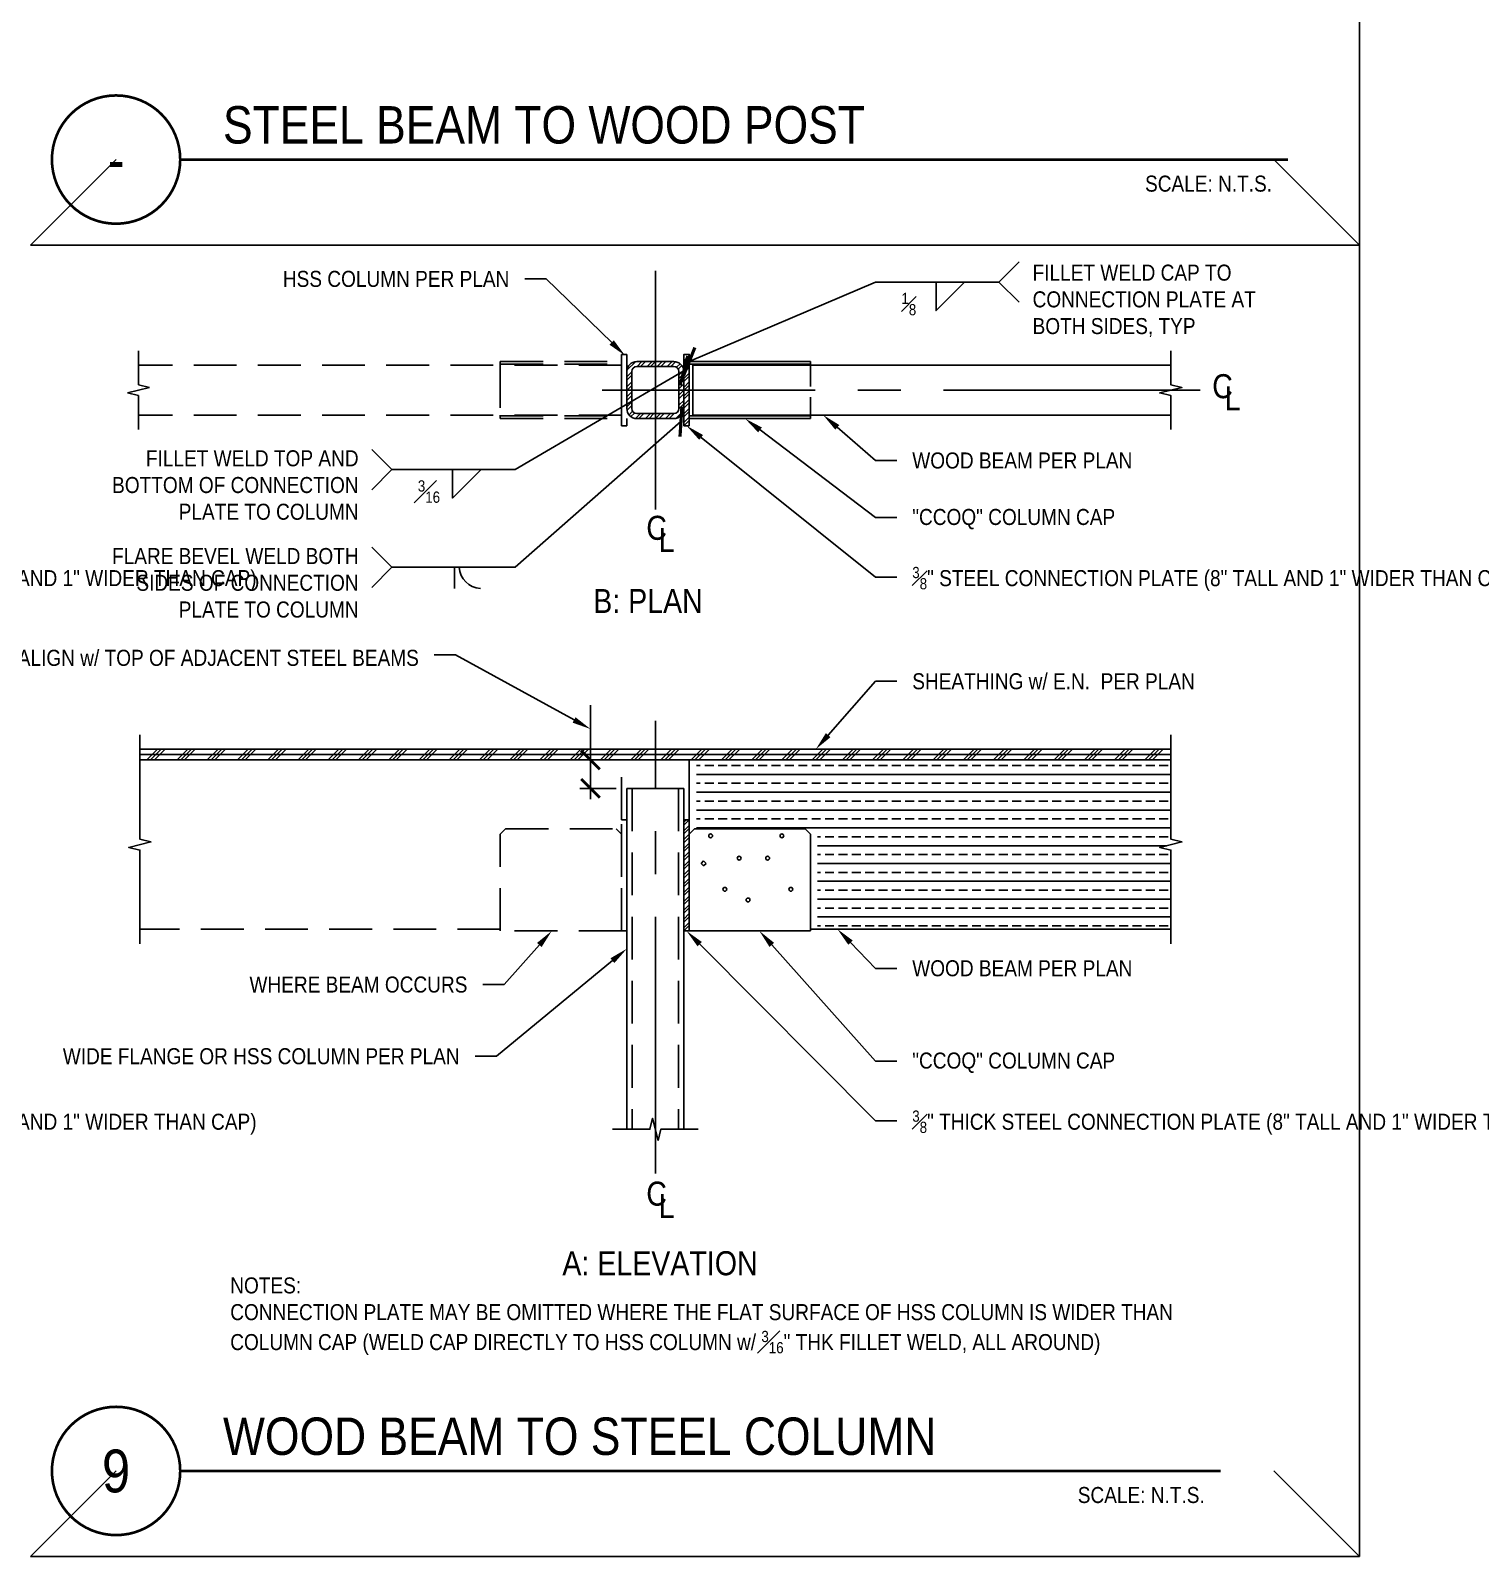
# Model space of a CAD drawing. Header units: inches. Extents: x -16404 to 14624, y -1591 to 16152.
# Drawn here: x -7863.1 to -7761.4, y 8256 to 8363.1 of the extents above; entities that cross this region are included whole.
import ezdxf
from ezdxf import colors
from ezdxf.entities.mleader import LeaderData, LeaderLine
from ezdxf.enums import TextEntityAlignment as Align
from ezdxf.math import Vec2, Vec3

# ---------------------------------------------------------------- set-up
doc = ezdxf.new("R2010")
doc.units = ezdxf.units.IN
doc.header["$LTSCALE"] = 24
doc.header["$MEASUREMENT"] = 0
for name, pattern in [('CENTER2', [1.125, 0.75, -0.125, 0.125, -0.125]), ('DASHED2', [0.375, 0.25, -0.125]), ('HIDDEN2', [0.1875, 0.125, -0.0625]), ('HIDDEN4', [0.09375, 0.0625, -0.03125])]:
    doc.linetypes.add(name, pattern=pattern)
doc.layers.get('0').update_dxf_attribs({"linetype": 'CONTINUOUS'})
doc.layers.get('DefPoints').update_dxf_attribs({"color": 251, "linetype": 'CONTINUOUS'})
for name, color, linetype in [('S-ANNO-DIMS', 2, 'CONTINUOUS'), ('S-ANNO-NOTE', 4, 'CONTINUOUS'), ('S-BREAK', 2, 'CONTINUOUS'), ('S-GRID', 1, 'CENTER2'), ('S-SIMPSON', 2, 'CONTINUOUS'), ('S-STEEL', 4, 'CONTINUOUS'), ('S-WOOD', 3, 'CONTINUOUS')]:
    doc.layers.add(name, color=color, linetype=linetype)
doc.layers.add('S-ANNO-GRID-NONPLOT', color=251, linetype='CONTINUOUS', plot=False)
doc.layers.add('S-HATCH1', color=1, linetype='CONTINUOUS', transparency=0.5)
doc.styles.add('Arial', font='arial.ttf', dxfattribs={"width": 0.85})
doc.dimstyles.new('DIM-12$0', dxfattribs={"dimscale": 12, "dimtxt": 0.09375, "dimasz": 0.109375, "dimexe": 0.0625, "dimexo": 0.0625, "dimgap": 0.0625, "dimtad": 1, "dimdec": 4, "dimzin": 11, "dimdsep": 46, "dimlunit": 4, "dimtxsty": 'Arial', "dimblk": 'ARCHTICK', "dimblk1": 'ARCHTICK', "dimblk2": 'ARCHTICK', "dimsah": 1, "dimcen": 0.125, "dimdle": 0.0625, "dimclrd": 256, "dimclre": 256, "dimclrt": 4, "dimadec": 0, "dimazin": 0, "dimtfac": 0.75, "dimtdec": 4, "dimtofl": 0, "dimtmove": 0, "dimatfit": 3, "dimldrblk": 'ARCHTICK', "dimfxl": 1, "dimfrac": 1, "dimtolj": 1, "dimtzin": 11, "dimarcsym": 0})
doc.dimstyles.new('DIM-12$7', dxfattribs={"dimscale": 12, "dimtxt": 0.09375, "dimasz": 0.125, "dimexe": 0.0625, "dimexo": 0.0625, "dimgap": 0.0625, "dimtad": 1, "dimdec": 4, "dimzin": 11, "dimdsep": 46, "dimlunit": 4, "dimtxsty": 'Arial', "dimblk": 'ARCHTICK', "dimcen": 0.125, "dimclrd": 256, "dimclre": 256, "dimclrt": 4, "dimadec": 0, "dimazin": 0, "dimtfac": 0.75, "dimtdec": 4, "dimtofl": 0, "dimtmove": 0, "dimatfit": 3, "dimldrblk": 'ARCHTICK', "dimfxl": 1, "dimfrac": 1, "dimtolj": 1, "dimtzin": 11, "dimarcsym": 0})

# ---------------------------------------------------------------- blocks, each defined once
blk = doc.blocks.new('*U321')
at = {"const_width": 0.1875}
for points in [[(-4.5, 1.2e-15, -1), (4.5, 0, 3.732050807568882)], [(-4.5, 0, 1), (4.5, 0, -3.732050807568882)]]:
    blk.add_lwpolyline(points, format="xyb", dxfattribs=at)
blk.add_lwpolyline([(4.5, 0), (82.20909887525063, 0)], dxfattribs=at)
blk.add_circle((0, 0), 4.5)
at = {"style": 'Arial', "width": 0.85}
for tag, p in [('DWG_TITLE_1', (7.5, 6.1875)), ('DWG_TITLE_2', (7.5, 2.4375))]:
    blk.add_attdef(tag, text='', height=2.625, dxfattribs=at).set_placement(p, align=Align.MIDDLE_LEFT)
blk.add_attdef('#', text='', height=3, dxfattribs=at).set_placement((0, 0), align=Align.MIDDLE_CENTER)
blk.add_attdef('SCALE', text='', height=1.125, dxfattribs=at).set_placement((81.08409887525063, -1.125), align=Align.TOP_RIGHT)
blk = doc.blocks.new('_ARCHTICK')
at = {"color": 0, "linetype": 'ByBlock', "const_width": 0.15}
blk.add_lwpolyline([(-0.5, -0.5), (0.5, 0.5)], dxfattribs=at)
blk = doc.blocks.new('*D2048')
at = {"layer": 'DefPoints', "color": 0, "transparency": 16777216}
for p in [(-7823.790544193955, 8311.885224750054), (-7823.790544193956, 8311.885224750054), (-7821.239689948368, 8309.885224750054)]:
    blk.add_point(p, dxfattribs=at)
at = {"layer": 'S-ANNO-DIMS', "lineweight": -2, "transparency": 16777216}
for p, q in [((-7823.790544193956, 8311.885224750054), (-7823.790544193956, 8315.71775586137)), ((-7823.790544193956, 8309.135224750054), (-7823.790544193956, 8311.885224750054)), ((-7821.989689948368, 8309.885224750054), (-7824.540544193956, 8309.885224750054))]:
    blk.add_line(p, q, dxfattribs=at)
at = {"layer": 'S-ANNO-DIMS', "lineweight": -2, "transparency": 16777216, "xscale": 1.3125, "yscale": 1.3125, "zscale": 1.3125}
for p, rotation in [((-7823.790544193956, 8311.885224750054), 90), ((-7823.790544193956, 8309.885224750054), 270)]:
    blk.add_blockref('_ARCHTICK', p, dxfattribs=dict(at, rotation=rotation))
blk = doc.blocks.new('ECCQO44-Front')
for p, q in [((-3.872596089086073, 7.17104624741205), (-4.247596089086073, 6.79604624741205)), ((-4.247596089086073, 6.79604624741205), (-4.247596089086073, 0)), ((3.877403910913927, 7.17104624741205), (-3.872596089086073, 7.17104624741205)), ((3.877403910913927, 7.17104624741205), (4.252403910913927, 6.79604624741205)), ((4.25, 0), (4.25, 6.798450158326432)), ((-3.415683783141731, 4.7366362380194), (-3.243591670270462, 4.908728350890669)), ((-3.243591670270462, 4.564544125148132), (-3.415683783141731, 4.7366362380194)), ((-3.243591670270462, 4.908728350890669), (-3.071499557399193, 4.7366362380194)), ((-3.071499557399193, 4.7366362380194), (-3.243591670270462, 4.564544125148132)), ((-4.250000000000227, 0), (4.25, 0))]:
    blk.add_line(p, q)
for centre in [(-2.747596089086073, 6.67104624741205), (2.252403910913927, 6.67104624741205), (-0.7475960890860733, 5.10854624741205), (1.252403910913927, 5.10854624741205), (-1.747596089086073, 2.92104624741205), (-0.1225960890860733, 2.17104624741205), (2.877403910913927, 2.92104624741205)]:
    blk.add_circle(centre, 0.1328)
blk = doc.blocks.new('*U280')
at = {"const_width": 0.1875}
for points in [[(-4.5, 1.695570592395378e-15, -1), (4.5, 1.479114197289397e-31, 3.732050807568883)], [(-4.5, 5.087936460698574e-16, 1), (4.5, 0, -3.732050807568883)]]:
    blk.add_lwpolyline(points, format="xyb", dxfattribs=at)
blk.add_lwpolyline([(4.5, 0), (77.48874063937407, 0)], dxfattribs=at)
blk.add_circle((0, 0), 4.5)
at = {"style": 'Arial', "width": 0.85}
for tag, p in [('DWG_TITLE_1', (7.5, 6.1875)), ('DWG_TITLE_2', (7.5, 2.4375))]:
    blk.add_attdef(tag, text='', height=2.625, dxfattribs=at).set_placement(p, align=Align.MIDDLE_LEFT)
blk.add_attdef('#', text='', height=3, dxfattribs=at).set_placement((0, 0), align=Align.MIDDLE_CENTER)
blk.add_attdef('SCALE', text='', height=1.125, dxfattribs=at).set_placement((76.36374063937407, -1.125), align=Align.TOP_RIGHT)
blk = doc.blocks.new('HSS4x4x0-375')
at = {"layer": 'S-HATCH1'}
h = blk.add_hatch(dxfattribs=at)
h.set_pattern_fill('STEEL', color=256, scale=4, style=0)
h.set_pattern_definition([(45, (-1512.52598102855, -378.0818119145152), (-0.3535533905932737, 0.3535533905932738), []), (45, (-1512.52598102855, -377.8318119145152), (-0.3535533905932737, 0.3535533905932738), [])])
edge = h.paths.add_edge_path(flags=16)
edge.add_line((-1.301999999999907, -1.651000000000067), (1.30199999999968, -1.65100000000001))
edge.add_arc((1.30199999999968, -1.301999999999964), 0.3490000000000464, 270, 359.9999999999907)
edge.add_line((1.65099999999984, -1.302000000000021), (1.65099999999984, 1.301999999999964))
edge.add_arc((1.30199999999968, 1.301999999999964), 0.3490000000001601, 0, 89.99999999996267)
edge.add_line((1.301999999999907, 1.650999999999954), (-1.301999999999907, 1.65100000000001))
edge.add_arc((-1.30199999999968, 1.302000000000078), 0.3489999999999327, 90.00000000003733, 180.0000000000094)
edge.add_line((-1.65099999999984, 1.302000000000021), (-1.65099999999984, -1.302000000000078))
edge.add_arc((-1.30199999999968, -1.302000000000078), 0.3490000000001601, 180, 269.9999999999627)
edge = h.paths.add_edge_path()
edge.add_line((-1.301999999999907, -2), (1.302000000000135, -2))
edge.add_arc((1.302000000000135, -1.302000000000078), 0.6979999999999222, 270, 360.0000000000047)
edge.add_line((2, -1.302000000000021), (2, 1.302000000000021))
edge.add_arc((1.302000000000135, 1.302000000000078), 0.6979999999998654, 359.9999999999953, 450)
edge.add_line((1.302000000000135, 2), (-1.302000000000135, 2))
edge.add_arc((-1.302000000000135, 1.302000000000078), 0.6979999999999222, 90, 180.0000000000047)
edge.add_line((-2, 1.302000000000021), (-2, -1.302000000000021))
edge.add_arc((-1.301999999999907, -1.301999999999964), 0.6980000000000928, 180.0000000000047, 270)
at = {"layer": 'S-STEEL'}
for points in [[(-1.301999999999907, -2), (1.302000000000135, -2, 0.414213562373095), (2, -1.302000000000021), (2, 1.302000000000021, 0.414213562373095), (1.302000000000135, 2), (-1.302000000000135, 2, 0.414213562373095), (-2, 1.302000000000021), (-2, -1.302000000000021, 0.414213562373095)], [(-1.301999999999907, -1.651000000000067), (1.30199999999968, -1.65100000000001, 0.414213562373095), (1.65099999999984, -1.302000000000021), (1.65099999999984, 1.301999999999964, 0.4142135623731062), (1.301999999999907, 1.650999999999954), (-1.301999999999907, 1.65100000000001, 0.4142135623731006), (-1.65099999999984, 1.302000000000021), (-1.65099999999984, -1.302000000000078, 0.414213562373095)]]:
    blk.add_lwpolyline(points, format="xyb", close=True, dxfattribs=at)
blk = doc.blocks.new('Se_24x36_DETAILS_GRID')
for p, q in [((31.06969962508379, 7.66666666666672), (31.06969962508379, 15.33333333333339)), ((23.3022747188129, 7.666666666666777), (23.80227471883495, 8.166666666688936)), ((23.30227471881284, 7.666666666666725), (31.06969962508379, 7.666666666666721)), ((31.06969962508379, 4.707345624410664e-14), (31.06969962508379, 7.66666666666672)), ((23.3022747188129, 5.68e-14), (23.80227471883495, 0.500000000022217)), ((23.30227471881284, 6.039613253960852e-14), (31.06969962508379, 5.684341886080801e-14))]:
    blk.add_line(p, q)
at = {"linetype": 'DASHED2', "ltscale": 0.5}
for p, q in [((31.06969962508379, 7.66666666666672), (30.56969962506174, 8.166666666688881)), ((31.06969962508379, 5.599999999999999e-14), (30.56969962506174, 0.5000000000222162))]:
    blk.add_line(p, q, dxfattribs=at)
blk = doc.blocks.new('*U541')
at = {"color": 0, "linetype": 'ByBlock'}
blk.add_lwpolyline([(2.761213055245662, 4.547473508864641e-13), (0.3785735647006732, 4.547473508864641e-13), (0.1892867823507913, -0.7783511929465021), (-0.1892867823507913, 0.7783511929465021), (-0.3785735646970352, 4.547473508864641e-13), (-2.761213055245662, 4.547473508864641e-13)], dxfattribs=at)
blk = doc.blocks.new('*U543')
at = {"color": 0, "linetype": 'ByBlock'}
blk.add_lwpolyline([(2.999999999997728, 4.547473508864641e-13), (0.3785735647006732, 4.547473508864641e-13), (0.1892867823507913, -0.7783511929465021), (-0.1892867823507913, 0.7783511929465021), (-0.3785735646970352, 4.547473508864641e-13), (-2.999999999997728, 4.547473508864641e-13)], dxfattribs=at)

msp = doc.modelspace()

# ---------------------------------------------------------------- hatches: boundary and pattern name
at = {"layer": 'S-HATCH1'}
h = msp.add_hatch(dxfattribs=at)
h.set_pattern_fill('STEEL', color=256, scale=3.5, style=0)
h.set_pattern_definition([(45, (-8718.603988318813, 6359.868248068293), (-0.3093592167691145, 0.3093592167691145), []), (45, (-8718.603988318813, 6360.086998068293), (-0.3093592167691145, 0.3093592167691145), [])])
h.paths.add_polyline_path([(-7816.864689948372, 8335.328565523723), (-7816.864689948372, 8340.328565523723), (-7817.239689948372, 8340.328565523723), (-7817.239689948372, 8335.328565523723)])
h = msp.add_hatch(dxfattribs=at)
h.set_pattern_fill('PLAST', color=256, scale=6, angle=45, style=0)
h.set_pattern_definition([(45, (-7824.680921707448, 8311.88522475005), (-1.060660171779821, 1.060660171779821), []), (45, (-7824.813504228921, 8312.017807271524), (-1.060660171779821, 1.060660171779821), []), (45, (-7824.946086750395, 8312.150389792994), (-1.060660171779821, 1.060660171779821), [])])
h.paths.add_polyline_path([(-7855.39959419558, 8312.63522475005), (-7855.39959419558, 8311.88522475005), (-7783.079785701164, 8311.88522475005), (-7783.079785701164, 8312.63522475005)])
h = msp.add_hatch(dxfattribs=at)
h.set_pattern_fill('ANSI33', color=252, scale=5, angle=135, style=0)
h.set_pattern_definition([(180, (-11763.27367335998, 3123.365171966818), (-2.220446049250313e-16, -1.25), []), (180, (-11763.89867335894, 3123.990171965766), (-2.220446049250313e-16, -1.25), [0.625, -0.3125])])
h.paths.add_polyline_path([(-7783.079785701164, 8306.315085259503), (-7783.079785701164, 8311.88522475005), (-7816.364689948372, 8311.88522475005), (-7816.362286037456, 8306.681270997466), (-7815.987286037456, 8307.056270997466), (-7808.237286037456, 8307.056270997466), (-7807.864689948372, 8306.683674908378), (-7807.867094922796, 8300.01022475005), (-7783.079785701164, 8300.01022475005), (-7783.079785701164, 8305.557938130103), (-7783.858136894109, 8305.747224912455), (-7782.301434508216, 8306.125798477155)])
h = msp.add_hatch(dxfattribs=at)
h.set_pattern_fill('STEEL', color=256, scale=3.5, style=0)
h.set_pattern_definition([(45, (-8718.603988318813, 6324.424907294622), (-0.3093592167691145, 0.3093592167691145), []), (45, (-8718.603988318813, 6324.643657294622), (-0.3093592167691145, 0.3093592167691145), [])])
h.paths.add_polyline_path([(-7816.864689948372, 8299.88522475005), (-7816.862286037456, 8307.681270997462), (-7817.237286037456, 8307.681270997462), (-7817.239689948372, 8299.88522475005)])

# ---------------------------------------------------------------- linework, layer by layer
at = {"layer": 'S-ANNO-NOTE'}
msp.add_line((-7833.318419818133, 8323.897354205343), (-7833.318419818133, 8325.397354205343), dxfattribs=at)
for points in [[(-7793.727328256606, 8343.99643050172), (-7795.141541818975, 8345.410644064094), (-7793.727328256606, 8346.824857626467)], [(-7799.543706505654, 8345.410644064094), (-7799.543706505654, 8343.410644064094), (-7797.543706505654, 8345.410644064094)], [(-7839.134798067178, 8330.841561994555), (-7837.720584504808, 8332.255775556929), (-7839.134798067178, 8333.669989119302)], [(-7833.465011204506, 8332.255775556929), (-7833.465011204506, 8330.255775556929), (-7831.465011204506, 8332.255775556929)], [(-7839.134798067178, 8323.98314064297), (-7837.720584504808, 8325.397354205343), (-7839.134798067178, 8326.811567767716)]]:
    msp.add_lwpolyline(points, dxfattribs=at)
msp.add_arc((-7831.406684756621, 8325.503236978133), 1.609369641042838, 183.7722975406827, 266.2277024592129, dxfattribs=at)
at = {"layer": 'S-BREAK'}
for points in [[(-7855.399594195573, 8298.987798639559), (-7855.399594195573, 8305.557938130103), (-7856.177945388521, 8305.747224912455), (-7854.621243002624, 8306.125798477155), (-7855.399594195573, 8306.315085259503), (-7855.399594195573, 8313.63522475005)], [(-7783.079785701164, 8298.987798639559), (-7783.079785701164, 8305.557938130103), (-7783.858136894112, 8305.747224912455), (-7782.301434508216, 8306.125798477155), (-7783.079785701164, 8306.315085259503), (-7783.079785701164, 8313.63522475005)]]:
    msp.add_lwpolyline(points, dxfattribs=at)
at = {"layer": 'S-GRID'}
for p, q in [((-7819.239689948372, 8329.462606832512), (-7819.239689948372, 8346.19452421493)), ((-7781.031139413484, 8337.828565523723), (-7822.964653940435, 8337.828565523723)), ((-7819.239689948372, 8282.874871932756), (-7819.239689948372, 8314.63522475005))]:
    msp.add_line(p, q, dxfattribs=at)
at = {"layer": 'S-SIMPSON', "linetype": 'Continuous'}
for p, q in [((-7808.364691011884, 8339.828565523723), (-7816.864689948372, 8339.828565523723)), ((-7816.864689948372, 8339.828565523723), (-7816.864689948372, 8335.828565523723)), ((-7808.364691011884, 8339.641065523723), (-7816.864689948372, 8339.641065523723)), ((-7808.364691011884, 8339.828565523723), (-7808.364691011884, 8339.641065523723)), ((-7808.364691011884, 8336.016065523723), (-7816.864689948372, 8336.016065523723)), ((-7808.364691011884, 8335.828565523723), (-7816.864689948372, 8335.828565523723)), ((-7808.364691011884, 8336.016065523723), (-7808.364691011884, 8335.828565523723))]:
    msp.add_line(p, q, dxfattribs=at)
at = {"layer": 'S-SIMPSON', "linetype": 'HIDDEN4'}
for p, q in [((-7808.364691011884, 8339.641065523723), (-7808.364691011884, 8339.578565523723)), ((-7808.364691011884, 8336.078565523723), (-7808.364691011884, 8336.016065523723))]:
    msp.add_line(p, q, dxfattribs=at)
at = {"layer": 'S-SIMPSON', "color": 1, "linetype": 'HIDDEN4'}
msp.add_line((-7808.364691011884, 8339.578565523723), (-7808.364691011884, 8336.078565523723), dxfattribs=at)
at = {"layer": 'S-STEEL'}
for p, q in [((-7821.239689948365, 8309.88522475005), (-7821.239689948365, 8285.970026292369)), ((-7821.239689948365, 8309.88522475005), (-7817.239689948372, 8309.88522475005)), ((-7817.239689948372, 8309.88522475005), (-7817.239689948372, 8285.970026292369))]:
    msp.add_line(p, q, dxfattribs=at)
at = {"layer": 'S-STEEL', "color": 2, "linetype": 'HIDDEN2'}
for p, q in [((-7820.864689948365, 8309.88522475005), (-7820.864689948365, 8285.970026292369)), ((-7817.614689948372, 8309.88522475005), (-7817.614689948372, 8285.970026292369))]:
    msp.add_line(p, q, dxfattribs=at)
at = {"layer": 'S-STEEL'}
for points in [[(-7816.864689948372, 8335.328565523723), (-7816.864689948372, 8340.328565523723), (-7817.239689948372, 8340.328565523723), (-7817.239689948372, 8335.328565523723)], [(-7816.864689948372, 8299.88522475005), (-7816.862286037456, 8307.681270997462), (-7817.237286037456, 8307.681270997462), (-7817.239689948372, 8299.88522475005)]]:
    msp.add_lwpolyline(points, close=True, dxfattribs=at)
at = {"layer": 'S-WOOD', "color": 2, "linetype": 'HIDDEN2'}
for p, q in [((-7821.614689948372, 8339.578565523723), (-7855.495234979506, 8339.578565523723)), ((-7830.11468888486, 8339.828565523723), (-7821.614689948372, 8339.828565523723)), ((-7830.11468888486, 8339.828565523723), (-7830.11468888486, 8339.641065523723)), ((-7830.11468888486, 8339.641065523723), (-7821.614689948372, 8339.641065523723)), ((-7830.11468888486, 8339.641065523723), (-7830.11468888486, 8339.578565523723)), ((-7830.11468888486, 8339.578565523723), (-7830.11468888486, 8336.078565523723)), ((-7821.614689948372, 8339.828565523723), (-7821.614689948372, 8335.828565523723)), ((-7821.614689948372, 8336.078565523723), (-7821.614689948372, 8339.578565523723)), ((-7821.614689948372, 8336.078565523723), (-7855.495234979506, 8336.078565523723)), ((-7830.11468888486, 8336.078565523723), (-7830.11468888486, 8336.016065523723)), ((-7830.11468888486, 8336.016065523723), (-7821.614689948372, 8336.016065523723)), ((-7830.11468888486, 8336.016065523723), (-7830.11468888486, 8335.828565523723)), ((-7830.11468888486, 8335.828565523723), (-7821.614689948372, 8335.828565523723)), ((-7829.74209385928, 8307.056270997466), (-7830.11709385928, 8306.681270997466)), ((-7830.114689948365, 8299.88522475005), (-7830.114689948365, 8306.683674908378)), ((-7829.74209385928, 8307.056270997466), (-7821.99209385928, 8307.056270997466)), ((-7821.99209385928, 8307.056270997466), (-7821.61709385928, 8306.681270997466)), ((-7821.61709385928, 8306.681270997466), (-7821.61709385928, 8299.88522475005)), ((-7821.614689948365, 8299.88522475005), (-7830.114689948365, 8299.88522475005))]:
    msp.add_line(p, q, dxfattribs=at)
at = {"layer": 'S-WOOD', "linetype": 'Continuous'}
msp.add_line((-7816.864689948372, 8336.078565523723), (-7816.864689948372, 8339.578565523723), dxfattribs=at)
at = {"layer": 'S-WOOD', "color": 1}
msp.add_line((-7855.39959419558, 8312.26022475005), (-7783.079785701164, 8312.26022475005), dxfattribs=at)
at = {"layer": 'S-WOOD', "color": 2, "linetype": 'HIDDEN2'}
for points in [[(-7821.614689948372, 8335.328565523723), (-7821.614689948372, 8340.328565523723), (-7821.239689948372, 8340.328565523723), (-7821.239689948372, 8335.328565523723)], [(-7821.614689948365, 8299.88522475005), (-7821.61709385928, 8307.681270997462), (-7821.24209385928, 8307.681270997462), (-7821.239689948365, 8299.88522475005)]]:
    msp.add_lwpolyline(points, close=True, dxfattribs=at)
at = {"layer": 'S-WOOD'}
for points in [[(-7783.079785701164, 8339.578565523723), (-7816.614689948372, 8339.578565523723), (-7816.614689948372, 8336.078565523723), (-7783.079785701164, 8336.078565523723)], [(-7855.399594195576, 8311.88522475005), (-7783.079785701164, 8311.88522475005), (-7783.079785701164, 8312.63522475005), (-7855.39959419558, 8312.63522475005)], [(-7816.864689948372, 8300.01022475005), (-7816.864689948372, 8311.88522475005), (-7783.079785701164, 8311.88522475005)], [(-7808.367094922796, 8300.01022475005), (-7783.079785701164, 8300.01022475005)]]:
    msp.add_lwpolyline(points, dxfattribs=at)
at = {"layer": 'S-WOOD', "color": 2, "linetype": 'HIDDEN2'}
for points in [[(-7821.61709385928, 8307.681270997462), (-7821.614689948372, 8311.88522475005)], [(-7830.11228497394, 8300.01022475005), (-7855.399594195573, 8300.01022475005)]]:
    msp.add_lwpolyline(points, dxfattribs=at)

# ---------------------------------------------------------------- block references
at = {"layer": 'S-ANNO-GRID-NONPLOT', "xscale": 12, "yscale": 12, "zscale": 12}
msp.add_blockref('Se_24x36_DETAILS_GRID', (-8142.695007133178, 8256), dxfattribs=at)
at = {"layer": 'S-ANNO-NOTE'}
for name, p, values in [('*U321', (-7857.067710507159, 8354.000000000266), {'#': '-', 'DWG_TITLE_2': 'STEEL BEAM TO WOOD POST', 'SCALE': 'SCALE: N.T.S.'}), ('*U280', (-7857.067710507159, 8262.000000000266), {'#': '9', 'DWG_TITLE_2': 'WOOD BEAM TO STEEL COLUMN', 'SCALE': 'SCALE: N.T.S.'})]:
    msp.add_blockref(name, p, dxfattribs=at).add_auto_attribs(values)
msp.add_blockref('HSS4x4x0-375', (-7819.239689948372, 8337.828565523723), dxfattribs=at)
at = {"layer": 'S-BREAK'}
for name, p, rotation in [('*U541', (-7783.079785701164, 8337.817352468475), 270), ('*U543', (-7819.239689948368, 8285.970026292369), 180)]:
    msp.add_blockref(name, p, dxfattribs=dict(at, rotation=rotation))
at = {"layer": 'S-SIMPSON'}
msp.add_blockref('ECCQO44-Front', (-7812.614689948372, 8299.88522475005), dxfattribs=at)
at = {"layer": 'S-WOOD', "color": 2, "linetype": 'HIDDEN2', "rotation": 270}
msp.add_blockref('*U541', (-7855.495234979506, 8337.817352468475), dxfattribs=at)

# ---------------------------------------------------------------- texts
at = {"layer": 'S-ANNO-NOTE', "color": 4, "style": 'Arial'}
for s, insert, char_height, width, attachment_point in [('FILLET WELD CAP TO {\\A1;CONNECTION }PLATE AT BOTH SIDES, TYP', (-7792.779170920268, 8346.63222639795), 1.125, 18.02131041320126, 1), ('\\A1;{\\H0.7x;\\S1#8;} ', (-7801.979052954794, 8344.652784855993), 1.125, 21.33539774703468, 1), ('C', (-7779.455672066273, 8338.090192750351), 1.6875, 13.734375, 5), ('L', (-7778.750306437039, 8337.24523304509), 1.6875, 13.734375, 5), ('FILLET WELD {\\A1;TOP AND BOTTOM OF CONNECTION }PLATE TO COLUMN', (-7840.055698761164, 8333.606675478743), 1.125, 18.98145203644947, 3), ('\\A1;{\\H0.7x;\\S3#16;}', (-7835.900357653649, 8331.497916348828), 1.125, 21.33539774703468, 1), ('C', (-7819.151767337877, 8328.153465955096), 1.6875, 13.734375, 5), ('L', (-7818.446401708643, 8327.308506249836), 1.6875, 13.734375, 5), ('FLARE BEVEL WELD {\\A1;BOTH SIDES OF CONNECTION }PLATE TO COLUMN', (-7840.055698761164, 8326.74825412716), 1.125, 18.9382590716192, 3), ('C', (-7819.151767337877, 8281.44205110781), 1.6875, 13.734375, 5), ('L', (-7818.446401708643, 8280.59709140255), 1.6875, 13.734375, 5)]:
    msp.add_mtext(s, dxfattribs=dict(at, insert=insert, char_height=char_height, width=width, attachment_point=attachment_point))
at = {"layer": 'S-ANNO-NOTE', "color": 6, "char_height": 1.6875, "width": 33.3125, "attachment_point": 5, "style": 'Arial'}
for s, insert in [('B: PLAN', (-7819.755339298979, 8323.032779715595)), ('A: ELEVATION', (-7818.912672052727, 8276.561165345727))]:
    msp.add_mtext(s, dxfattribs=dict(at, insert=insert))
at = {"layer": 'S-ANNO-NOTE', "insert": (-7849.059182051358, 8275.57943938468), "char_height": 1.125, "width": 68.93943934958543, "attachment_point": 1, "style": 'Arial'}
msp.add_mtext('NOTES:\\P{\\A1;\\C4;CONNECTION PLATE MAY BE OMITTED WHERE THE FLAT SURFACE OF HSS COLUMN IS WIDER THAN COLUMN CAP (WELD CAP DIRECTLY TO HSS COLUMN w/ \\H0.7x;\\S3#16;\\H1.4286x;" THK FILLET WELD, ALL AROUND)}', dxfattribs=at)

# ---------------------------------------------------------------- dimensions: what is measured, and where the dimension line sits
at = {"layer": 'S-ANNO-DIMS'}
dim = msp.add_linear_dim(base=(-7823.790544193956, 8311.885224750054), p1=(-7821.239689948365, 8309.88522475005), p2=(-7823.790544193951, 8311.88522475005), angle=90, text=' ', dimstyle='DIM-12$0', dxfattribs=at)
dim.commit()
dim.dimension.update_dxf_attribs({"geometry": '*D2048', "text_midpoint": (-7823.790544193951, 8314.96775586137), "dimtype": 160})

# ---------------------------------------------------------------- leaders
for points in [[(-7816.864689948372, 8339.828565523723), (-7803.799279805957, 8345.410644064094), (-7795.141541818975, 8345.410644064094)], [(-7817.239689948372, 8339.18488800056), (-7829.062846517831, 8332.255775556929), (-7837.720584504808, 8332.255775556929)], [(-7817.444129415104, 8335.620142983797), (-7829.062846517831, 8325.397354205343), (-7837.720584504808, 8325.397354205343)]]:
    msp.add_leader(points, dimstyle='DIM-12$7', dxfattribs=at)
at = {"layer": 'S-ANNO-NOTE'}
ml = msp.add_multileader_mtext('Standard', dxfattribs=at)
ml.set_content('HSS COLUMN PER PLAN', color=4, style='Arial')
ml.set_leader_properties(color=2)
ml.build(insert=Vec2(0, 0))
ml.multileader.update_dxf_attribs({"dogleg_length": 0.36, "arrow_head_size": 1.3125, "scale": 12})
ctx = ml.context
ctx.base_point, ctx.scale, ctx.char_height, ctx.arrow_head_size, ctx.landing_gap_size, ctx.plane_origin = Vec3(-7839.252872950299, 8345.629882544541), 12, 1.125, 1.3125, 1.08, Vec3(-7801.598166044841, 8647.185989907692)
ctx.text_align_type = 2
notes = []
notes.append((ctx, [(0, (1, 1, 0), (-7826.90247816858, 8345.629882544541), (-1, 0), 1.500000000000008, [(0, [(-7821.361936933183, 8340.250763773252)], 0, [])])]))
ctx.mtext.insert, ctx.mtext.width, ctx.mtext.alignment, ctx.mtext.flow_direction = Vec3(-7829.482478168582, 8346.192766241675), 8.808619542974082, 3, 5
ml = msp.add_multileader_mtext('Standard', dxfattribs=at)
ml.set_content('\\A1;{\\H0.7x;\\S3#8;\\H1.4286x;" THICK STEEL CONNECTION PLATE (8" TALL AND 1" WIDER THAN CAP)}', color=4, style='Arial')
ml.set_leader_properties(color=2)
ml.build(insert=Vec2(0, 0))
ml.multileader.update_dxf_attribs({"dogleg_length": 0.36, "arrow_head_size": 1.3125, "scale": 12})
ctx = ml.context
ctx.base_point, ctx.scale, ctx.char_height, ctx.arrow_head_size, ctx.landing_gap_size, ctx.plane_origin = Vec3(-7895.50837868121, 8324.695802124596), 12, 1.125, 1.3125, 1.08, Vec3(-7940.715164324425, 8623.030623970655)
notes.append((ctx, [(0, (1, 1, 0), (-7897.00837868121, 8324.695802124596), (1, 0), 1.500000000000008, [(0, [(-7910.573788823622, 8335.328565523723)], 0, [])])]))
ctx.mtext.insert, ctx.mtext.width, ctx.mtext.flow_direction = Vec3(-7894.428378681212, 8325.423678897274), 23.09445672339825, 5
ml = msp.add_multileader_mtext('Standard', dxfattribs=at)
ml.set_content('"CCOQ" COLUMN CAP', color=4, style='Arial')
ml.set_leader_properties(color=2)
ml.build(insert=Vec2(0, 0))
ml.multileader.update_dxf_attribs({"dogleg_length": 0.36, "arrow_head_size": 1.3125, "scale": 12})
ctx = ml.context
ctx.base_point, ctx.scale, ctx.char_height, ctx.arrow_head_size, ctx.landing_gap_size, ctx.plane_origin = Vec3(-7895.50837868121, 8328.883525109748), 12, 1.125, 1.3125, 1.08, Vec3(-7940.715164324425, 8627.218346955808)
notes.append((ctx, [(0, (1, 1, 0), (-7897.00837868121, 8328.883525109748), (1, 0), 1.500000000000008, [(0, [(-7905.652941311237, 8335.828565523723)], 0, [])])]))
ctx.mtext.insert, ctx.mtext.width, ctx.mtext.flow_direction = Vec3(-7894.428378681212, 8329.489766583145), 16.69121239362903, 5
ml = msp.add_multileader_mtext('Standard', dxfattribs=at)
ml.set_content('WOOD BEAM PER PLAN', color=4, style='Arial')
ml.set_leader_properties(color=2)
ml.build(insert=Vec2(0, 0))
ml.multileader.update_dxf_attribs({"dogleg_length": 0.36, "arrow_head_size": 1.3125, "scale": 12})
ctx = ml.context
ctx.base_point, ctx.scale, ctx.char_height, ctx.arrow_head_size, ctx.landing_gap_size, ctx.plane_origin = Vec3(-7895.50837868121, 8332.880811667921), 12, 1.125, 1.3125, 1.08, Vec3(-7940.715164324425, 8632.569540663062)
notes.append((ctx, [(0, (1, 1, 0), (-7897.00837868121, 8332.880811667921), (1, 0), 1.500000000000008, [(0, [(-7900.176602058484, 8336.078565523723)], 0, [])])]))
ctx.mtext.insert, ctx.mtext.width, ctx.mtext.flow_direction = Vec3(-7894.428378681212, 8333.452904096299), 19.95535914333777, 5
ml = msp.add_multileader_mtext('Standard', dxfattribs=at)
ml.set_content('\\A1;{\\H0.7x;\\S3#8;\\H1.4286x;" STEEL CONNECTION PLATE (8" TALL AND 1" WIDER THAN CAP)}', color=4, style='Arial')
ml.set_leader_properties(color=2)
ml.build(insert=Vec2(0, 0))
ml.multileader.update_dxf_attribs({"dogleg_length": 0.36, "arrow_head_size": 1.3125, "scale": 12})
ctx = ml.context
ctx.base_point, ctx.scale, ctx.char_height, ctx.arrow_head_size, ctx.landing_gap_size, ctx.plane_origin = Vec3(-7802.299279805957, 8324.695802124596), 12, 1.125, 1.3125, 1.08, Vec3(-7847.506065449172, 8623.030623970655)
notes.append((ctx, [(0, (1, 1, 0), (-7803.799279805957, 8324.695802124596), (1, 0), 1.500000000000008, [(0, [(-7817.052189948372, 8335.328565523723)], 0, [])])]))
ctx.mtext.insert, ctx.mtext.width, ctx.mtext.flow_direction = Vec3(-7801.219279805959, 8325.423678897274), 16.96949967676665, 5
ml = msp.add_multileader_mtext('Standard', dxfattribs=at)
ml.set_content('"CCOQ" COLUMN CAP', color=4, style='Arial')
ml.set_leader_properties(color=2)
ml.build(insert=Vec2(0, 0))
ml.multileader.update_dxf_attribs({"dogleg_length": 0.36, "arrow_head_size": 1.3125, "scale": 12})
ctx = ml.context
ctx.base_point, ctx.scale, ctx.char_height, ctx.arrow_head_size, ctx.landing_gap_size, ctx.plane_origin = Vec3(-7802.299279805957, 8328.883525109748), 12, 1.125, 1.3125, 1.08, Vec3(-7847.506065449172, 8627.218346955808)
notes.append((ctx, [(0, (1, 1, 0), (-7803.799279805957, 8328.883525109748), (1, 0), 1.500000000000008, [(0, [(-7812.943842435983, 8335.828565523723)], 0, [])])]))
ctx.mtext.insert, ctx.mtext.width, ctx.mtext.flow_direction = Vec3(-7801.219279805959, 8329.489766583145), 16.69121239362903, 5
ml = msp.add_multileader_mtext('Standard', dxfattribs=at)
ml.set_content('WOOD BEAM PER PLAN', color=4, style='Arial')
ml.set_leader_properties(color=2)
ml.build(insert=Vec2(0, 0))
ml.multileader.update_dxf_attribs({"dogleg_length": 0.36, "arrow_head_size": 1.3125, "scale": 12})
ctx = ml.context
ctx.base_point, ctx.scale, ctx.char_height, ctx.arrow_head_size, ctx.landing_gap_size, ctx.plane_origin = Vec3(-7802.299279805957, 8332.880811667921), 12, 1.125, 1.3125, 1.08, Vec3(-7847.506065449172, 8632.569540663062)
notes.append((ctx, [(0, (1, 1, 0), (-7803.799279805957, 8332.880811667921), (1, 0), 1.500000000000008, [(0, [(-7807.46750318323, 8336.078565523723)], 0, [])])]))
ctx.mtext.insert, ctx.mtext.width, ctx.mtext.flow_direction = Vec3(-7801.219279805959, 8333.452904096299), 19.95535914333777, 5
ml = msp.add_multileader_mtext('Standard', dxfattribs=at)
ml.set_content('\\A1;{\\H0.7x;\\S1#2;\\H1.4286x;" MIN OR ALIGN w/ TOP OF ADJACENT STEEL BEAMS}', color=4, style='Arial')
ml.set_leader_properties(color=2)
ml.build(insert=Vec2(0, 0))
ml.multileader.update_dxf_attribs({"dogleg_length": 0.36, "arrow_head_size": 1.3125, "scale": 12})
ctx = ml.context
ctx.base_point, ctx.scale, ctx.char_height, ctx.arrow_head_size, ctx.landing_gap_size, ctx.plane_origin = Vec3(-7854.945335731081, 8319.25974680217), 12, 1.125, 1.3125, 1.08, Vec3(-7801.598166044841, 8604.82347649898)
ctx.text_align_type = 2
notes.append((ctx, [(0, (1, 1, 0), (-7833.249486352415, 8319.25974680217), (-1, 0), 1.500000000000008, [(0, [(-7823.790544193951, 8314.051642636183)], 0, [])])]))
ctx.mtext.insert, ctx.mtext.width, ctx.mtext.alignment, ctx.mtext.flow_direction = Vec3(-7835.829486352415, 8319.831839422395), 22.60482406533629, 3, 5
ml = msp.add_multileader_mtext('Standard', dxfattribs=at)
ml.set_content('SHEATHING w/ E.N. PER PLAN', color=4, style='Arial')
ml.set_leader_properties(color=2)
ml.build(insert=Vec2(0, 0))
ml.multileader.update_dxf_attribs({"dogleg_length": 0.36, "arrow_head_size": 1.3125, "scale": 12})
ctx = ml.context
ctx.base_point, ctx.scale, ctx.char_height, ctx.arrow_head_size, ctx.landing_gap_size, ctx.plane_origin = Vec3(-7895.50837868121, 8317.400269173155), 12, 1.125, 1.3125, 1.08, Vec3(-7940.715164324425, 8614.88192309278)
notes.append((ctx, [(0, (1, 1, 0), (-7897.00837868121, 8317.400269173155), (1, 0), 1.500000000000008, [(0, [(-7901.692053817038, 8312.63522475005)], 0, [])])]))
ctx.mtext.insert, ctx.mtext.width, ctx.mtext.flow_direction = Vec3(-7894.428378681212, 8317.963152870288), 9.511782912687586, 5
ml = msp.add_multileader_mtext('Standard', dxfattribs=at)
ml.set_content('SHEATHING w/ E.N.  PER PLAN', color=4, style='Arial')
ml.set_leader_properties(color=2)
ml.build(insert=Vec2(0, 0))
ml.multileader.update_dxf_attribs({"dogleg_length": 0.36, "arrow_head_size": 1.3125, "scale": 12})
ctx = ml.context
ctx.base_point, ctx.scale, ctx.char_height, ctx.arrow_head_size, ctx.landing_gap_size, ctx.plane_origin = Vec3(-7802.299279805957, 8317.400269173155), 12, 1.125, 1.3125, 1.08, Vec3(-7847.506065449172, 8614.88192309278)
notes.append((ctx, [(0, (1, 1, 0), (-7803.799279805957, 8317.400269173155), (1, 0), 1.500000000000008, [(0, [(-7807.982954941785, 8312.63522475005)], 0, [])])]))
ctx.mtext.insert, ctx.mtext.width, ctx.mtext.flow_direction = Vec3(-7801.219279805959, 8317.963152870288), 9.849666609822647, 5
ml = msp.add_multileader_mtext('Standard', dxfattribs=at)
ml.set_content('WOOD BEAM PER PLAN', color=4, style='Arial')
ml.set_leader_properties(color=2)
ml.build(insert=Vec2(0, 0))
ml.multileader.update_dxf_attribs({"dogleg_length": 0.36, "arrow_head_size": 1.3125, "scale": 12})
ctx = ml.context
ctx.base_point, ctx.scale, ctx.char_height, ctx.arrow_head_size, ctx.landing_gap_size, ctx.plane_origin = Vec3(-7895.50837868121, 8295.987139351877), 12, 1.125, 1.3125, 1.08, Vec3(-7940.715164324425, 8594.433092808424)
notes.append((ctx, [(0, (1, 1, 0), (-7897.00837868121, 8295.987139351877), (1, 0), 1.500000000000008, [(0, [(-7900.176602058484, 8300.01022475005)], 0, [])])]))
ctx.mtext.insert, ctx.mtext.width, ctx.mtext.flow_direction = Vec3(-7894.428378681212, 8296.559231780255), 19.95535914333777, 5
ml = msp.add_multileader_mtext('Standard', dxfattribs=at)
ml.set_content('WOOD BEAM PER PLAN', color=4, style='Arial')
ml.set_leader_properties(color=2)
ml.build(insert=Vec2(0, 0))
ml.multileader.update_dxf_attribs({"dogleg_length": 0.36, "arrow_head_size": 1.3125, "scale": 12})
ctx = ml.context
ctx.base_point, ctx.scale, ctx.char_height, ctx.arrow_head_size, ctx.landing_gap_size, ctx.plane_origin = Vec3(-7802.299279805956, 8297.256963136097), 12, 1.125, 1.3125, 1.08, Vec3(-7847.506065449172, 8594.433092808424)
notes.append((ctx, [(0, (1, 1, 0), (-7803.799279805957, 8297.256963136097), (1, 0), 1.500000000000917, [(0, [(-7806.46750318323, 8300.01022475005)], 0, [])])]))
ctx.mtext.insert, ctx.mtext.width, ctx.mtext.flow_direction = Vec3(-7801.219279805955, 8297.82905556447), 19.95535914333777, 5
ml = msp.add_multileader_mtext('Standard', dxfattribs=at)
ml.set_content('WHERE BEAM OCCURS', color=4, style='Arial')
ml.set_leader_properties(color=2)
ml.build(insert=Vec2(0, 0))
ml.multileader.update_dxf_attribs({"dogleg_length": 0.36, "arrow_head_size": 1.3125, "scale": 12})
ctx = ml.context
ctx.base_point, ctx.scale, ctx.char_height, ctx.arrow_head_size, ctx.landing_gap_size, ctx.plane_origin = Vec3(-7848.705882232116, 8296.116129789567), 12, 1.125, 1.3125, 1.08, Vec3(-7801.598166044841, 8598.672237152718)
ctx.text_align_type = 2
notes.append((ctx, [(0, (1, 1, 0), (-7829.842420431298, 8296.116129789567), (-1, 0), 1.500000000000008, [(0, [(-7826.506088613925, 8299.88522475005)], 0, [])])]))
ctx.mtext.insert, ctx.mtext.width, ctx.mtext.alignment, ctx.mtext.flow_direction = Vec3(-7832.422420431296, 8296.688222217945), 16.96949967676665, 3, 5
ml = msp.add_multileader_mtext('Standard', dxfattribs=at)
ml.set_content('\\A1;{\\H0.7x;\\S3#8;\\H1.4286x;" THICK STEEL CONNECTION PLATE (8" TALL AND 1" WIDER THAN CAP)}', color=4, style='Arial')
ml.set_leader_properties(color=2)
ml.build(insert=Vec2(0, 0))
ml.multileader.update_dxf_attribs({"dogleg_length": 0.36, "arrow_head_size": 1.3125, "scale": 12})
ctx = ml.context
ctx.base_point, ctx.scale, ctx.char_height, ctx.arrow_head_size, ctx.landing_gap_size, ctx.plane_origin = Vec3(-7895.50837868121, 8286.559354269957), 12, 1.125, 1.3125, 1.08, Vec3(-7940.715164324425, 8584.894176116017)
notes.append((ctx, [(0, (1, 1, 0), (-7897.00837868121, 8286.559354269957), (1, 0), 1.500000000000008, [(0, [(-7910.761288823622, 8299.88522475005)], 0, [])])]))
ctx.mtext.insert, ctx.mtext.width, ctx.mtext.flow_direction = Vec3(-7894.428378681212, 8287.287231042636), 16.96949967676665, 5
ml = msp.add_multileader_mtext('Standard', dxfattribs=at)
ml.set_content('"CCOQ" COLUMN CAP', color=4, style='Arial')
ml.set_leader_properties(color=2)
ml.build(insert=Vec2(0, 0))
ml.multileader.update_dxf_attribs({"dogleg_length": 0.36, "arrow_head_size": 1.3125, "scale": 12})
ctx = ml.context
ctx.base_point, ctx.scale, ctx.char_height, ctx.arrow_head_size, ctx.landing_gap_size, ctx.plane_origin = Vec3(-7895.50837868121, 8290.74707725511), 12, 1.125, 1.3125, 1.08, Vec3(-7940.715164324425, 8589.08189910117)
notes.append((ctx, [(0, (1, 1, 0), (-7897.00837868121, 8290.74707725511), (1, 0), 1.500000000000008, [(0, [(-7905.652941311237, 8299.88522475005)], 0, [])])]))
ctx.mtext.insert, ctx.mtext.width, ctx.mtext.flow_direction = Vec3(-7894.428378681212, 8291.353318728507), 16.69121239362903, 5
ml = msp.add_multileader_mtext('Standard', dxfattribs=at)
ml.set_content('\\A1;{\\H0.7x;\\S3#8;\\H1.4286x;" THICK STEEL CONNECTION PLATE (8" TALL AND 1" WIDER THAN CAP)}', color=4, style='Arial')
ml.set_leader_properties(color=2)
ml.build(insert=Vec2(0, 0))
ml.multileader.update_dxf_attribs({"dogleg_length": 0.36, "arrow_head_size": 1.3125, "scale": 12})
ctx = ml.context
ctx.base_point, ctx.scale, ctx.char_height, ctx.arrow_head_size, ctx.landing_gap_size, ctx.plane_origin = Vec3(-7802.299279805956, 8286.559354269957), 12, 1.125, 1.3125, 1.08, Vec3(-7847.506065449172, 8584.894176116017)
notes.append((ctx, [(0, (1, 1, 0), (-7803.799279805957, 8286.559354269957), (1, 0), 1.500000000000917, [(0, [(-7817.052189948372, 8299.88522475005)], 0, [])])]))
ctx.mtext.insert, ctx.mtext.width, ctx.mtext.flow_direction = Vec3(-7801.219279805955, 8287.287231042636), 16.96949967676665, 5
ml = msp.add_multileader_mtext('Standard', dxfattribs=at)
ml.set_content('"CCOQ" COLUMN CAP', color=4, style='Arial')
ml.set_leader_properties(color=2)
ml.build(insert=Vec2(0, 0))
ml.multileader.update_dxf_attribs({"dogleg_length": 0.36, "arrow_head_size": 1.3125, "scale": 12})
ctx = ml.context
ctx.base_point, ctx.scale, ctx.char_height, ctx.arrow_head_size, ctx.landing_gap_size, ctx.plane_origin = Vec3(-7802.299279805956, 8290.74707725511), 12, 1.125, 1.3125, 1.08, Vec3(-7847.506065449172, 8589.08189910117)
notes.append((ctx, [(0, (1, 1, 0), (-7803.799279805957, 8290.74707725511), (1, 0), 1.500000000000917, [(0, [(-7811.943842435983, 8299.88522475005)], 0, [])])]))
ctx.mtext.insert, ctx.mtext.width, ctx.mtext.flow_direction = Vec3(-7801.219279805955, 8291.353318728507), 16.69121239362903, 5
ml = msp.add_multileader_mtext('Standard', dxfattribs=at)
ml.set_content('WIDE FLANGE OR HSS COLUMN PER PLAN', color=4, style='Arial')
ml.set_leader_properties(color=2)
ml.build(insert=Vec2(0, 0))
ml.multileader.update_dxf_attribs({"dogleg_length": 0.36, "arrow_head_size": 1.3125, "scale": 12})
ctx = ml.context
ctx.base_point, ctx.scale, ctx.char_height, ctx.arrow_head_size, ctx.landing_gap_size, ctx.plane_origin = Vec3(-7845.157575371855, 8291.096389885446), 12, 1.125, 1.3125, 1.08, Vec3(-7801.598166044841, 8592.652497248597)
ctx.text_align_type = 2
notes.append((ctx, [(0, (1, 1, 0), (-7830.389811899822, 8291.096389885446), (-1, 0), 1.500000000000008, [(0, [(-7821.239689948365, 8298.636277451416)], 0, [])])]))
ctx.mtext.insert, ctx.mtext.width, ctx.mtext.alignment, ctx.mtext.flow_direction = Vec3(-7832.969811899824, 8291.65927358258), 11.18358969986357, 3, 5
for ctx, leaders in notes:
    for number, flags, end, landing, length, lines in leaders:
        leader = LeaderData()
        leader.index, (leader.has_last_leader_line, leader.has_dogleg_vector, leader.attachment_direction) = number, flags
        leader.last_leader_point, leader.dogleg_vector, leader.dogleg_length = Vec3(end), Vec3(landing), length
        for number, points, colour, breaks in lines:
            line = LeaderLine()
            line.index, line.vertices, line.color, line.breaks = number, Vec3.list(points), colors.encode_raw_color(colour), breaks
            leader.lines.append(line)
        ctx.leaders.append(leader)

doc.saveas('drawing.dxf')
